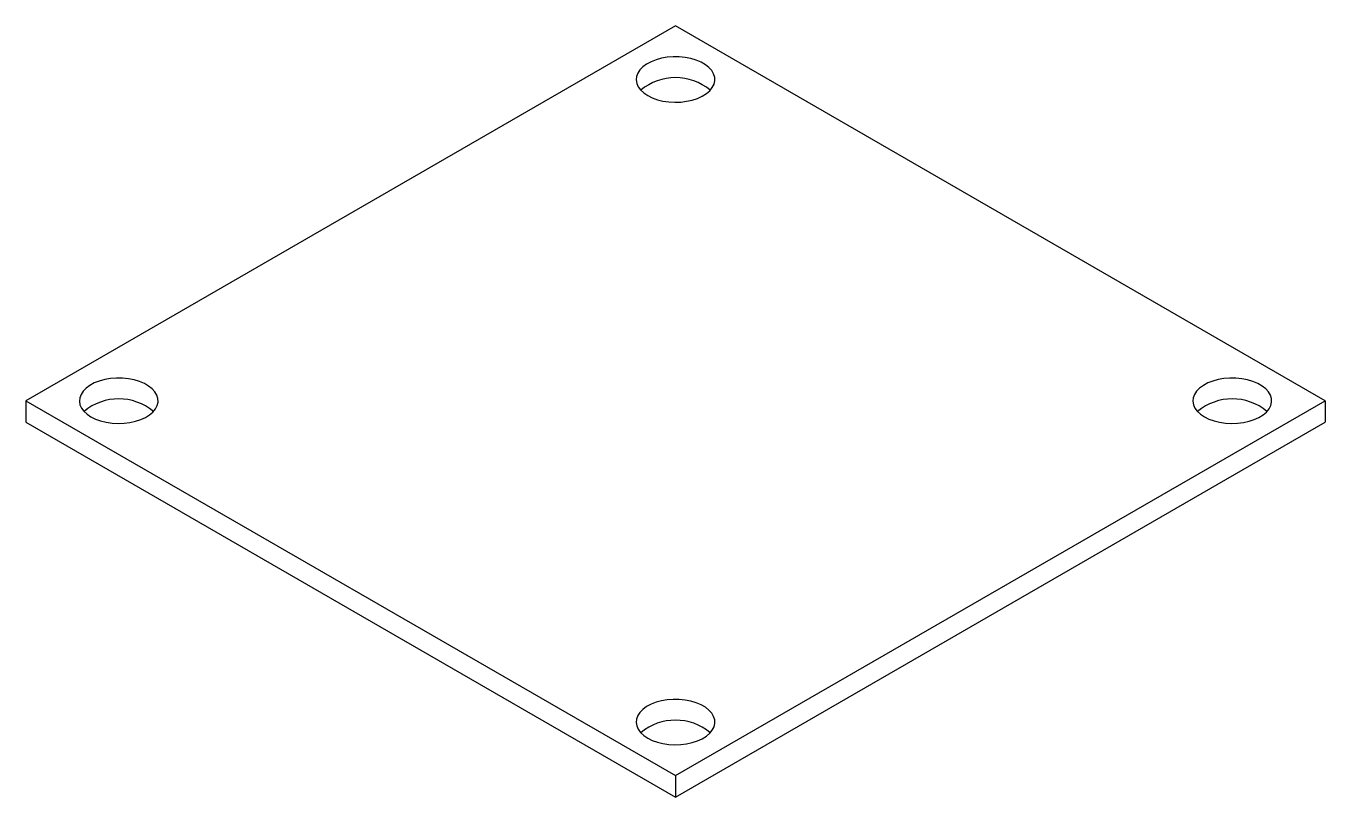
# Paper-space layout '_等轴测' of a CAD drawing. Header units: millimetres. Extents: x -49.5 to 49.5, y -28.6 to 30.2.
import ezdxf

# ---------------------------------------------------------------- set-up
doc = ezdxf.new("R2010")
doc.units = ezdxf.units.MM

psp = doc.layouts.new('_等轴测')

# ---------------------------------------------------------------- linework, layer by layer
at = {"color": 7, "linetype": 'Continuous', "lineweight": 25}
for p, q in [((0, 30.207), (-49.497, 1.633)), ((49.497, 1.633), (0, 30.207)), ((-49.497, 1.633), (-49.497, 0)), ((-49.497, 1.633), (0, -26.941)), ((0, -26.941), (49.497, 1.633)), ((49.497, 1.633), (49.497, 0)), ((-49.497, 0), (0, -28.574)), ((0, -28.574), (49.497, 0)), ((0, -26.941), (0, -28.574))]:
    psp.add_line(p, q, dxfattribs=at)
at = {"color": 7, "linetype": 'Continuous', "lineweight": 25, "flags": 128}
for points in [[(-2.121, 24.901), (-1.773, 24.728), (-1.382, 24.588), (-0.96, 24.484), (-0.515, 24.419), (-0.057, 24.394), (0.401, 24.409), (0.85, 24.464), (1.279, 24.559), (1.679, 24.69), (2.039, 24.855), (2.351, 25.049), (2.608, 25.269), (2.803, 25.509), (2.934, 25.763), (2.995, 26.026), (2.986, 26.291), (2.907, 26.552), (2.761, 26.803), (2.549, 27.039), (2.277, 27.253), (1.953, 27.44), (1.582, 27.597), (1.175, 27.719), (0.739, 27.804), (0.287, 27.849), (-0.172, 27.854), (-0.627, 27.819), (-1.068, 27.744), (-1.483, 27.631), (-1.864, 27.482), (-2.201, 27.302), (-2.486, 27.094), (-2.714, 26.864), (-2.877, 26.616), (-2.973, 26.357), (-2.999, 26.092), (-2.956, 25.828), (-2.842, 25.571), (-2.663, 25.327), (-2.42, 25.102), (-2.121, 24.901)], [(-44.548, 0.408), (-44.199, 0.236), (-43.809, 0.096), (-43.386, -0.008), (-42.941, -0.073), (-42.484, -0.098), (-42.025, -0.083), (-41.576, -0.028), (-41.147, 0.067), (-40.748, 0.198), (-40.388, 0.362), (-40.076, 0.557), (-39.819, 0.777), (-39.623, 1.017), (-39.493, 1.271), (-39.431, 1.534), (-39.44, 1.799), (-39.519, 2.06), (-39.666, 2.311), (-39.878, 2.546), (-40.149, 2.76), (-40.474, 2.948), (-40.844, 3.105), (-41.252, 3.227), (-41.687, 3.312), (-42.14, 3.357), (-42.599, 3.362), (-43.054, 3.327), (-43.494, 3.251), (-43.91, 3.138), (-44.29, 2.99), (-44.627, 2.81), (-44.913, 2.602), (-45.14, 2.372), (-45.303, 2.124), (-45.399, 1.865), (-45.426, 1.6), (-45.382, 1.336), (-45.269, 1.079), (-45.089, 0.835), (-44.847, 0.61), (-44.548, 0.408)], [(40.305, 0.408), (40.654, 0.236), (41.044, 0.096), (41.467, -0.008), (41.912, -0.073), (42.369, -0.098), (42.827, -0.083), (43.277, -0.028), (43.706, 0.067), (44.105, 0.198), (44.465, 0.362), (44.777, 0.557), (45.034, 0.777), (45.23, 1.017), (45.36, 1.271), (45.421, 1.534), (45.413, 1.799), (45.334, 2.06), (45.187, 2.311), (44.975, 2.546), (44.704, 2.76), (44.379, 2.948), (44.009, 3.105), (43.601, 3.227), (43.166, 3.312), (42.713, 3.357), (42.254, 3.362), (41.799, 3.327), (41.358, 3.251), (40.943, 3.138), (40.562, 2.99), (40.225, 2.81), (39.94, 2.602), (39.713, 2.372), (39.549, 2.124), (39.453, 1.865), (39.427, 1.6), (39.471, 1.336), (39.584, 1.079), (39.764, 0.835), (40.006, 0.61), (40.305, 0.408)], [(-2.121, -24.084), (-1.773, -24.256), (-1.382, -24.396), (-0.96, -24.5), (-0.515, -24.565), (-0.057, -24.591), (0.401, -24.575), (0.85, -24.52), (1.279, -24.426), (1.679, -24.295), (2.039, -24.13), (2.351, -23.935), (2.608, -23.715), (2.803, -23.476), (2.934, -23.221), (2.995, -22.959), (2.986, -22.694), (2.907, -22.432), (2.761, -22.181), (2.549, -21.946), (2.277, -21.732), (1.953, -21.544), (1.582, -21.388), (1.175, -21.266), (0.739, -21.181), (0.287, -21.135), (-0.172, -21.13), (-0.627, -21.166), (-1.068, -21.241), (-1.483, -21.354), (-1.864, -21.502), (-2.201, -21.682), (-2.486, -21.89), (-2.714, -22.121), (-2.877, -22.368), (-2.973, -22.628), (-2.999, -22.892), (-2.956, -23.156), (-2.842, -23.413), (-2.663, -23.657), (-2.42, -23.882), (-2.121, -24.084)]]:
    psp.add_lwpolyline(points, dxfattribs=at)
at = {"color": 7, "linetype": 'Continuous', "lineweight": 25}
for centre in [(0, 22.156), (-42.426, -2.336), (42.426, -2.336), (0, -26.829)]:
    psp.add_arc(centre, 4.116, 50.00036, 129.99964, dxfattribs=at)

doc.saveas('drawing.dxf')
